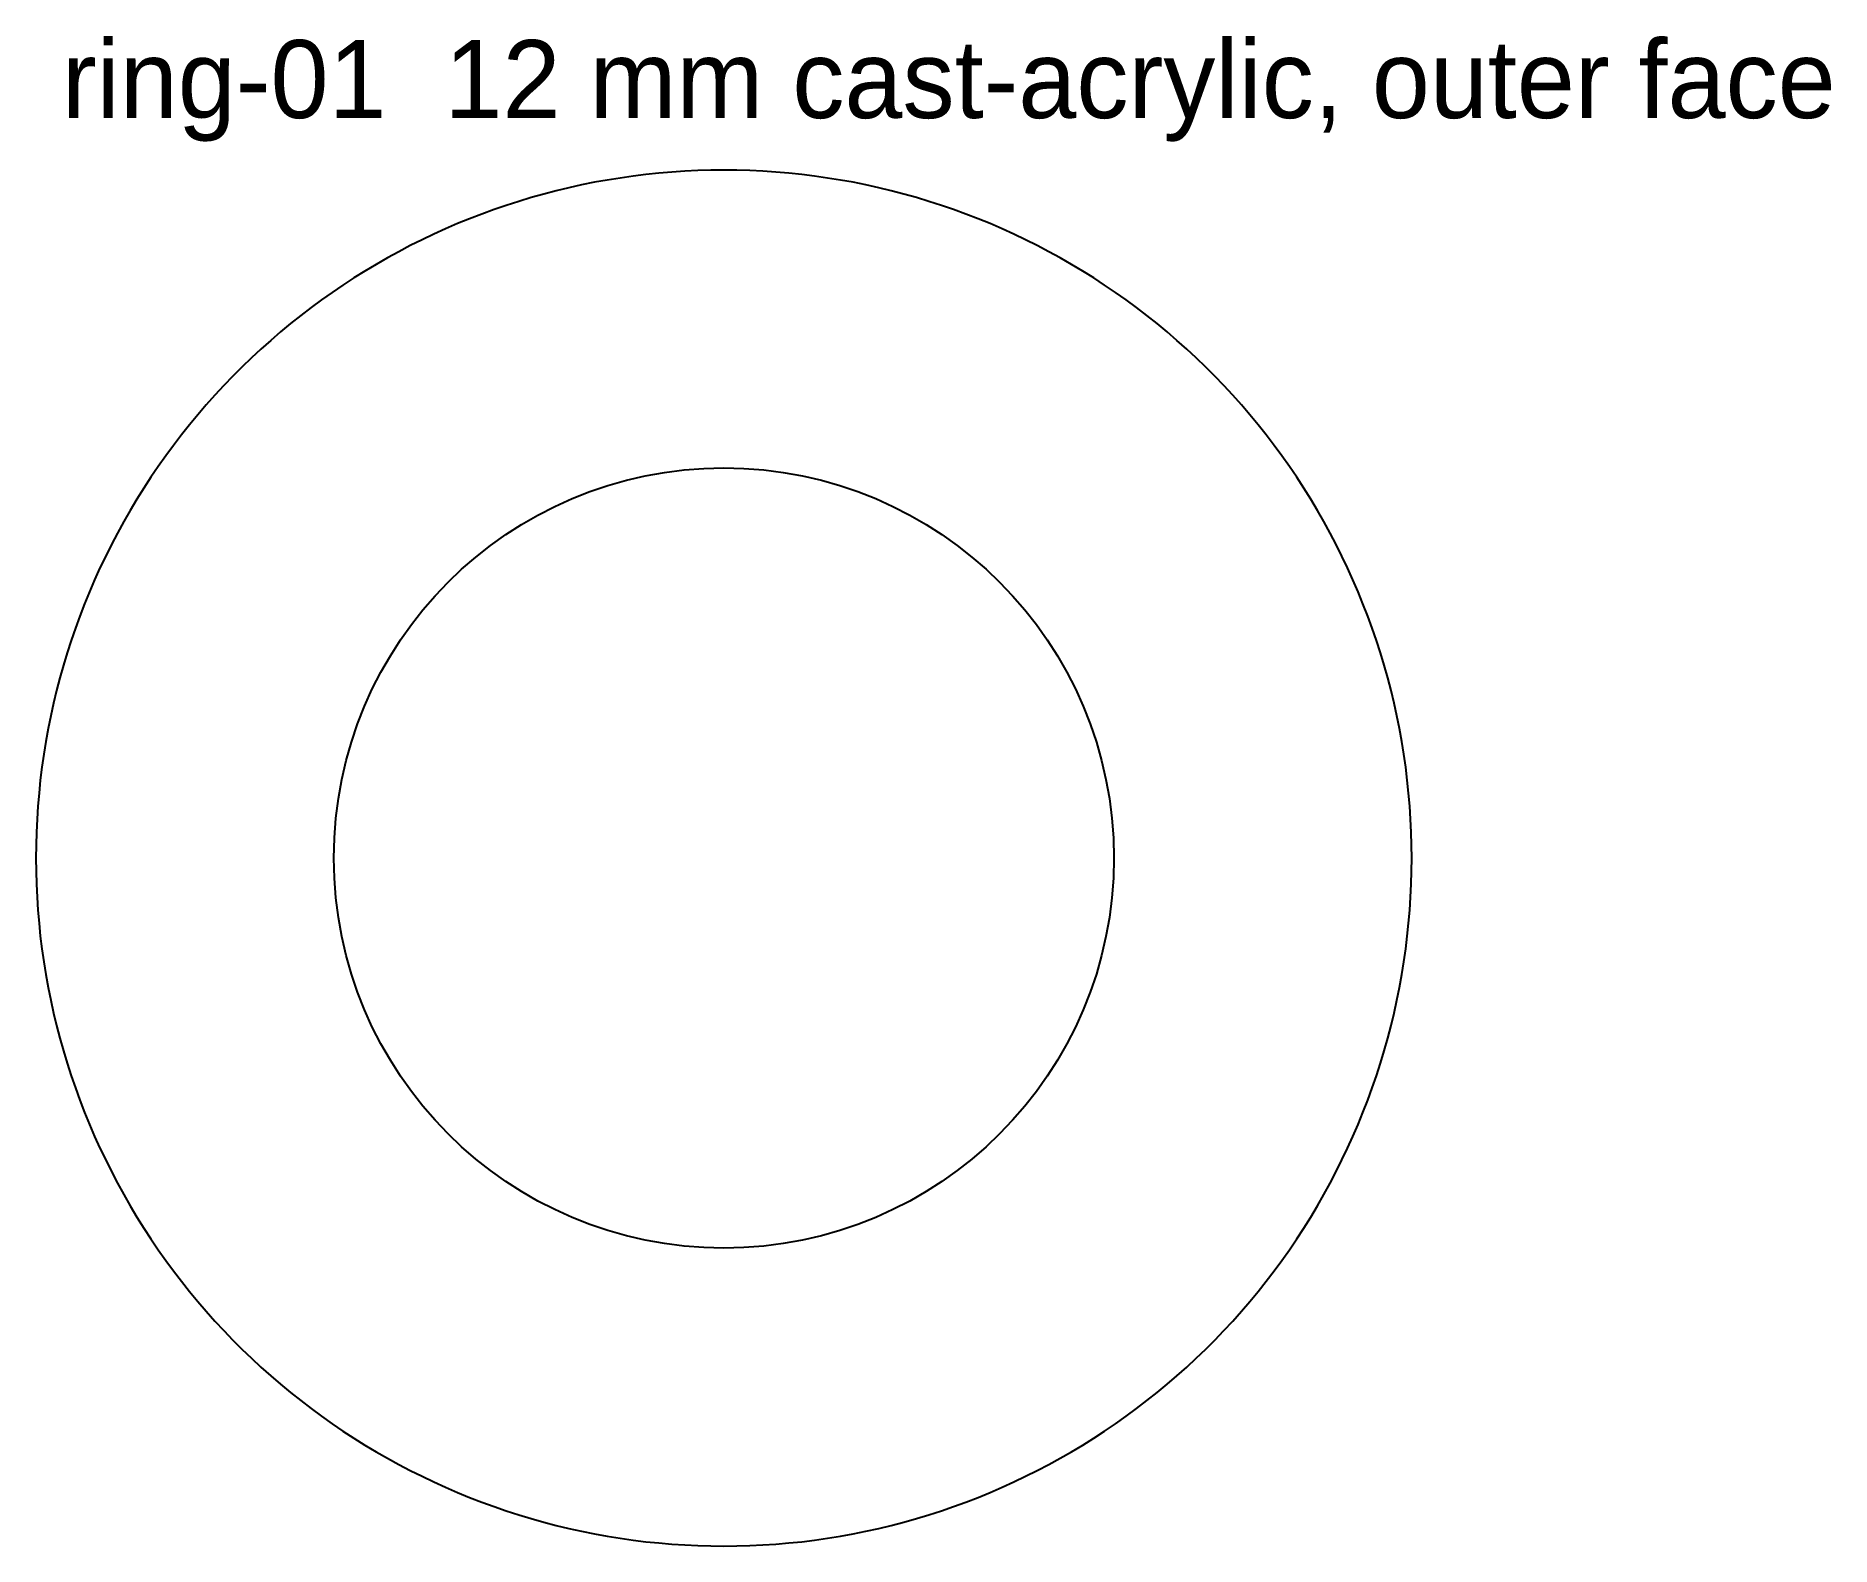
# Model space of a CAD drawing. Header units: millimetres. Extents: x 0 to 138, y 0 to 116.
import ezdxf

# ---------------------------------------------------------------- set-up
doc = ezdxf.new("R2010")
doc.units = ezdxf.units.MM
for name, color, linetype in [('CUT_INSIDE', 5, 'Continuous'), ('CUT_OUTSIDE', 1, 'Continuous'), ('NOTES', 7, 'Continuous')]:
    doc.layers.add(name, color=color, linetype=linetype)

msp = doc.modelspace()

# ---------------------------------------------------------------- linework, layer by layer
at = {"layer": 'CUT_INSIDE'}
msp.add_circle((52.92, 52.92), 30, dxfattribs=at)
at = {"layer": 'CUT_OUTSIDE'}
msp.add_lwpolyline([(105.83, 52.92), (105.82, 53.92), (105.79, 54.92), (105.74, 55.92), (105.68, 56.92), (105.59, 57.91), (105.49, 58.91), (105.37, 59.9), (105.22, 60.9), (105.06, 61.88), (104.89, 62.87), (104.69, 63.85), (104.47, 64.83), (104.24, 65.8), (103.98, 66.77), (103.71, 67.74), (103.42, 68.69), (103.11, 69.65), (102.79, 70.59), (102.45, 71.53), (102.08, 72.47), (101.71, 73.4), (101.31, 74.32), (100.9, 75.23), (100.46, 76.13), (100.02, 77.03), (99.55, 77.91), (99.07, 78.79), (98.57, 79.66), (98.06, 80.52), (97.53, 81.37), (96.98, 82.21), (96.42, 83.04), (95.84, 83.86), (95.25, 84.66), (94.64, 85.46), (94.02, 86.24), (93.38, 87.01), (92.73, 87.77), (92.06, 88.52), (91.38, 89.25), (90.68, 89.98), (89.98, 90.68), (89.25, 91.38), (88.52, 92.06), (87.77, 92.73), (87.01, 93.38), (86.24, 94.02), (85.46, 94.64), (84.66, 95.25), (83.86, 95.84), (83.04, 96.42), (82.21, 96.98), (81.37, 97.53), (80.52, 98.06), (79.66, 98.57), (78.79, 99.07), (77.91, 99.55), (77.03, 100.02), (76.13, 100.46), (75.23, 100.9), (74.32, 101.31), (73.4, 101.71), (72.47, 102.08), (71.53, 102.45), (70.59, 102.79), (69.65, 103.11), (68.69, 103.42), (67.74, 103.71), (66.77, 103.98), (65.8, 104.24), (64.83, 104.47), (63.85, 104.69), (62.87, 104.89), (61.88, 105.06), (60.9, 105.22), (59.9, 105.37), (58.91, 105.49), (57.91, 105.59), (56.92, 105.68), (55.92, 105.74), (54.92, 105.79), (53.92, 105.82), (52.92, 105.83), (51.91, 105.82), (50.91, 105.79), (49.91, 105.74), (48.91, 105.68), (47.92, 105.59), (46.92, 105.49), (45.93, 105.37), (44.93, 105.22), (43.95, 105.06), (42.96, 104.89), (41.98, 104.69), (41, 104.47), (40.03, 104.24), (39.06, 103.98), (38.09, 103.71), (37.14, 103.42), (36.18, 103.11), (35.24, 102.79), (34.3, 102.45), (33.36, 102.08), (32.43, 101.71), (31.51, 101.31), (30.6, 100.9), (29.7, 100.46), (28.8, 100.02), (27.92, 99.55), (27.04, 99.07), (26.17, 98.57), (25.31, 98.06), (24.46, 97.53), (23.62, 96.98), (22.79, 96.42), (21.97, 95.84), (21.17, 95.25), (20.37, 94.64), (19.59, 94.02), (18.82, 93.38), (18.06, 92.73), (17.31, 92.06), (16.58, 91.38), (15.85, 90.68), (15.15, 89.98), (14.45, 89.25), (13.77, 88.52), (13.1, 87.77), (12.45, 87.01), (11.81, 86.24), (11.19, 85.46), (10.58, 84.66), (9.99, 83.86), (9.41, 83.04), (8.85, 82.21), (8.3, 81.37), (7.77, 80.52), (7.26, 79.66), (6.76, 78.79), (6.28, 77.91), (5.81, 77.03), (5.37, 76.13), (4.93, 75.23), (4.52, 74.32), (4.12, 73.4), (3.75, 72.47), (3.38, 71.53), (3.04, 70.59), (2.72, 69.65), (2.41, 68.69), (2.12, 67.74), (1.85, 66.77), (1.59, 65.8), (1.36, 64.83), (1.14, 63.85), (0.94, 62.87), (0.77, 61.88), (0.61, 60.9), (0.46, 59.9), (0.34, 58.91), (0.24, 57.91), (0.15, 56.92), (0.09, 55.92), (0.04, 54.92), (0.01, 53.92), (0, 52.92), (0.01, 51.91), (0.04, 50.91), (0.09, 49.91), (0.15, 48.91), (0.24, 47.92), (0.34, 46.92), (0.46, 45.93), (0.61, 44.93), (0.77, 43.95), (0.94, 42.96), (1.14, 41.98), (1.36, 41), (1.59, 40.03), (1.85, 39.06), (2.12, 38.09), (2.41, 37.14), (2.72, 36.18), (3.04, 35.24), (3.38, 34.3), (3.75, 33.36), (4.12, 32.43), (4.52, 31.51), (4.93, 30.6), (5.37, 29.7), (5.81, 28.8), (6.28, 27.92), (6.76, 27.04), (7.26, 26.17), (7.77, 25.31), (8.3, 24.46), (8.85, 23.62), (9.41, 22.79), (9.99, 21.97), (10.58, 21.17), (11.19, 20.37), (11.81, 19.59), (12.45, 18.82), (13.1, 18.06), (13.77, 17.31), (14.45, 16.58), (15.15, 15.85), (15.85, 15.15), (16.58, 14.45), (17.31, 13.77), (18.06, 13.1), (18.82, 12.45), (19.59, 11.81), (20.37, 11.19), (21.17, 10.58), (21.97, 9.99), (22.79, 9.41), (23.62, 8.85), (24.46, 8.3), (25.31, 7.77), (26.17, 7.26), (27.04, 6.76), (27.92, 6.28), (28.8, 5.81), (29.7, 5.37), (30.6, 4.93), (31.51, 4.52), (32.43, 4.12), (33.36, 3.75), (34.3, 3.38), (35.24, 3.04), (36.18, 2.72), (37.14, 2.41), (38.09, 2.12), (39.06, 1.85), (40.03, 1.59), (41, 1.36), (41.98, 1.14), (42.96, 0.94), (43.95, 0.77), (44.93, 0.61), (45.93, 0.46), (46.92, 0.34), (47.92, 0.24), (48.91, 0.15), (49.91, 0.09), (50.91, 0.04), (51.91, 0.01), (52.92, 0), (53.92, 0.01), (54.92, 0.04), (55.92, 0.09), (56.92, 0.15), (57.91, 0.24), (58.91, 0.34), (59.9, 0.46), (60.9, 0.61), (61.88, 0.77), (62.87, 0.94), (63.85, 1.14), (64.83, 1.36), (65.8, 1.59), (66.77, 1.85), (67.74, 2.12), (68.69, 2.41), (69.65, 2.72), (70.59, 3.04), (71.53, 3.38), (72.47, 3.75), (73.4, 4.12), (74.32, 4.52), (75.23, 4.93), (76.13, 5.37), (77.03, 5.81), (77.91, 6.28), (78.79, 6.76), (79.66, 7.26), (80.52, 7.77), (81.37, 8.3), (82.21, 8.85), (83.04, 9.41), (83.86, 9.99), (84.66, 10.58), (85.46, 11.19), (86.24, 11.81), (87.01, 12.45), (87.77, 13.1), (88.52, 13.77), (89.25, 14.45), (89.98, 15.15), (90.68, 15.85), (91.38, 16.58), (92.06, 17.31), (92.73, 18.06), (93.38, 18.82), (94.02, 19.59), (94.64, 20.37), (95.25, 21.17), (95.84, 21.97), (96.42, 22.79), (96.98, 23.62), (97.53, 24.46), (98.06, 25.31), (98.57, 26.17), (99.07, 27.04), (99.55, 27.92), (100.02, 28.8), (100.46, 29.7), (100.9, 30.6), (101.31, 31.51), (101.71, 32.43), (102.08, 33.36), (102.45, 34.3), (102.79, 35.24), (103.11, 36.18), (103.42, 37.14), (103.71, 38.09), (103.98, 39.06), (104.24, 40.03), (104.47, 41), (104.69, 41.98), (104.89, 42.96), (105.06, 43.95), (105.22, 44.93), (105.37, 45.93), (105.49, 46.92), (105.59, 47.92), (105.68, 48.91), (105.74, 49.91), (105.79, 50.91), (105.82, 51.91), (105.83, 52.92)], close=True, dxfattribs=at)

# ---------------------------------------------------------------- texts
at = {"layer": 'NOTES'}
msp.add_text('ring-01  12 mm cast-acrylic, outer face', height=6, dxfattribs=at).set_placement((2, 109.83))

doc.saveas('drawing.dxf')
